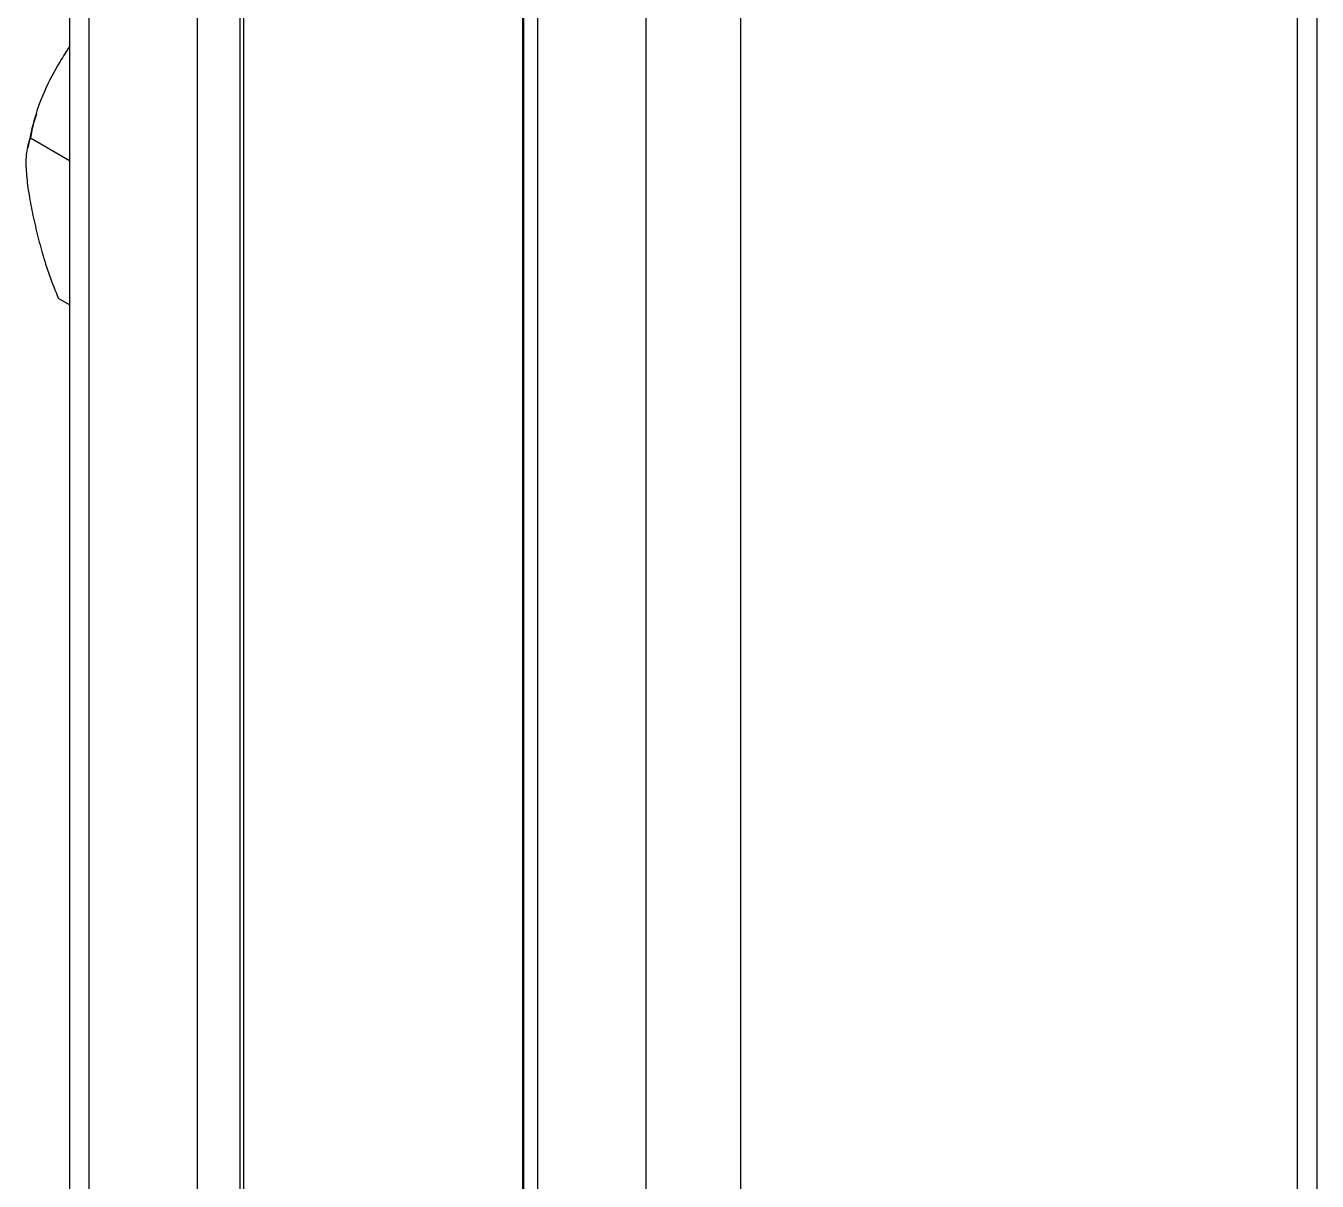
# Model space of a CAD drawing. Extents: x -976302 to -776254, y 5665 to 231437.
# Drawn here: x -788697.2 to -788406, y 89406.9 to 89667.6 of the extents above; entities that cross this region are included whole.
import ezdxf

# ---------------------------------------------------------------- set-up
doc = ezdxf.new("R2010")
doc.units = 0
doc.header["$LTSCALE"] = 1000
doc.header["$MEASUREMENT"] = 0
doc.layers.add('暖通', color=7, linetype='Continuous')

msp = doc.modelspace()

# ---------------------------------------------------------------- linework, layer by layer
at = {"layer": '暖通', "color": 7}
for p, q in [((-788687.4, 89789.74), (-788687.4, 88557.09)), ((-788687.4, 89789.74), (-788687.4, 88557.09)), ((-788406, 88601.1), (-788406, 89789.74)), ((-788406, 88601.1), (-788406, 89789.74)), ((-788682.98, 88550.93), (-788682.98, 89783.57)), ((-788682.98, 88550.93), (-788682.98, 89783.57)), ((-788410.42, 88599.29), (-788410.42, 89783.57)), ((-788410.42, 88599.29), (-788410.42, 89783.57)), ((-788658.56, 88536.83), (-788658.56, 89769.48)), ((-788658.56, 88536.83), (-788658.56, 89769.48)), ((-788648.94, 88535.04), (-788648.94, 89767.69)), ((-788648.94, 88535.04), (-788648.94, 89767.69)), ((-788648.06, 88534.88), (-788648.06, 89767.53)), ((-788648.06, 88534.88), (-788648.06, 89767.53)), ((-788585.17, 88498.58), (-788585.17, 89731.22)), ((-788585.17, 88498.58), (-788585.17, 89731.22)), ((-788585.04, 89729.68), (-788585.04, 88497.04)), ((-788585.04, 89729.68), (-788585.04, 88497.04)), ((-788581.79, 88492.52), (-788581.79, 89725.16)), ((-788581.79, 88492.52), (-788581.79, 89725.16)), ((-788557.37, 88478.42), (-788557.37, 89711.06)), ((-788557.37, 88478.42), (-788557.37, 89711.06)), ((-788536.02, 88478.42), (-788536.02, 89711.06)), ((-788536.02, 88478.42), (-788536.02, 89711.06)), ((-788687.4, 89637.09), (-788696.22, 89642.18)), ((-788687.4, 89637.09), (-788696.22, 89642.18)), ((-788687.4, 89604.59), (-788689.85, 89606.01)), ((-788687.4, 89604.59), (-788689.85, 89606.01))]:
    msp.add_line(p, q, dxfattribs=at)
for points, knots in [([(-788687.4, 89662.85), (-788688.12, 89661.75), (-788691.62, 89656.37), (-788694.87, 89649.27), (-788696, 89643.36), (-788696.22, 89642.18)], [0, 0, 0, 0, 0.17178, 0.835531, 1, 1, 1, 1]), ([(-788687.4, 89662.85), (-788688.12, 89661.75), (-788691.62, 89656.37), (-788694.87, 89649.27), (-788696, 89643.36), (-788696.22, 89642.18)], [0, 0, 0, 0, 0.17178, 0.835531, 1, 1, 1, 1]), ([(-788694.83, 89647.64), (-788695.05, 89647.04), (-788695.99, 89644.52), (-788696.44, 89641.97), (-788696.78, 89640.02)], [0, 0, 0, 0, 0.237035, 1, 1, 1, 1]), ([(-788694.83, 89647.64), (-788695.05, 89647.04), (-788695.99, 89644.52), (-788696.44, 89641.97), (-788696.78, 89640.02)], [0, 0, 0, 0, 0.237035, 1, 1, 1, 1]), ([(-788696.22, 89642.18), (-788696.7, 89641.24), (-788696.97, 89640.11), (-788697.25, 89637.63), (-788697.25, 89636.26), (-788697.08, 89633.44), (-788696.91, 89631.97), (-788696.46, 89628.98), (-788696.19, 89627.45), (-788695.56, 89624.34), (-788695.21, 89622.77), (-788694.43, 89619.57), (-788694.01, 89617.95), (-788693.06, 89614.65), (-788692.53, 89612.96), (-788691.33, 89609.54), (-788690.65, 89607.8), (-788689.85, 89606.01)], [0, 0, 0, 0, 0.125, 0.125, 0.25, 0.25, 0.375, 0.375, 0.5, 0.5, 0.625, 0.625, 0.75, 0.75, 0.875, 0.875, 1, 1, 1, 1]), ([(-788696.22, 89642.18), (-788696.7, 89641.24), (-788696.97, 89640.11), (-788697.25, 89637.63), (-788697.25, 89636.26), (-788697.08, 89633.44), (-788696.91, 89631.97), (-788696.46, 89628.98), (-788696.19, 89627.45), (-788695.56, 89624.34), (-788695.21, 89622.77), (-788694.43, 89619.57), (-788694.01, 89617.95), (-788693.06, 89614.65), (-788692.53, 89612.96), (-788691.33, 89609.54), (-788690.65, 89607.8), (-788689.85, 89606.01)], [0, 0, 0, 0, 0.125, 0.125, 0.25, 0.25, 0.375, 0.375, 0.5, 0.5, 0.625, 0.625, 0.75, 0.75, 0.875, 0.875, 1, 1, 1, 1])]:
    msp.add_open_spline(points, degree=3, knots=knots, dxfattribs=at)

doc.saveas('drawing.dxf')
